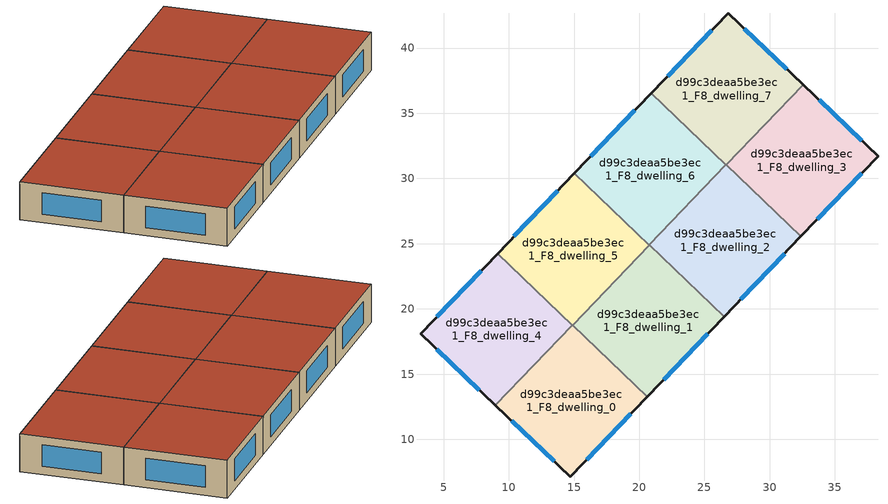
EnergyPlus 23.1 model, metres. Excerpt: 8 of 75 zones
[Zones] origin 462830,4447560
d99c3deaa5be3ec1_F8_dwelling_0
 floor to d99c3deaa5be3ec1_F7_dwelling_0 (EU_floor_Construction): 20.61,13.27 14.73,7.14 8.98,12.61 14.89,18.77 z24
 wall outside (EU_wall_Construction): 8.98,12.61 14.73,7.14 20.61,13.27 z24:27
 wall to d99c3deaa5be3ec1_F8_dwelling_1 (EU_wall_Construction): 20.61,13.27 14.89,18.77 z24:27
 wall to d99c3deaa5be3ec1_F8_dwelling_4 (EU_wall_Construction): 14.86,18.74 8.98,12.61 z24:27
 wall to d99c3deaa5be3ec1_F8_dwelling_5 (EU_wall_Construction): 14.89,18.77 14.86,18.74 z24:27
 window (EU_Window_Construction): 15.99,8.45 19.35,11.96 / 10.21,11.44 13.5,8.31 z24.64:26.36
 roof outside (EU_roof_Construction): 14.73,7.14 20.61,13.27 14.89,18.77 8.98,12.61 z27
d99c3deaa5be3ec1_F8_dwelling_1
 floor to d99c3deaa5be3ec1_F7_dwelling_1 (EU_floor_Construction): 26.51,19.42 20.61,13.27 14.89,18.77 20.78,24.91 z24
 wall outside (EU_wall_Construction): 20.61,13.27 26.51,19.42 z24:27
 wall to d99c3deaa5be3ec1_F8_dwelling_2 (EU_wall_Construction): 26.51,19.42 20.78,24.91 z24:27
 wall to d99c3deaa5be3ec1_F8_dwelling_5 (EU_wall_Construction): 20.76,24.89 14.89,18.77 z24:27
 wall to d99c3deaa5be3ec1_F8_dwelling_6 (EU_wall_Construction): 20.78,24.91 20.76,24.89 z24:27
 window (EU_Window_Construction): 21.88,14.59 25.25,18.1 z24.64:26.36
 roof outside (EU_roof_Construction): 20.61,13.27 26.51,19.42 20.78,24.91 14.89,18.77 z27
d99c3deaa5be3ec1_F8_dwelling_2
 floor to d99c3deaa5be3ec1_F7_dwelling_2 (EU_floor_Construction): 32.4,25.56 26.51,19.42 20.78,24.91 26.67,31.06 z24
 wall outside (EU_wall_Construction): 26.51,19.42 32.4,25.56 z24:27
 wall to d99c3deaa5be3ec1_F8_dwelling_3 (EU_wall_Construction): 32.4,25.56 26.67,31.06 z24:27
 wall to d99c3deaa5be3ec1_F8_dwelling_6 (EU_wall_Construction): 26.65,31.04 20.78,24.91 z24:27
 wall to d99c3deaa5be3ec1_F8_dwelling_7 (EU_wall_Construction): 26.67,31.06 26.65,31.04 z24:27
 window (EU_Window_Construction): 27.77,20.73 31.14,24.25 z24.64:26.36
 roof outside (EU_roof_Construction): 26.51,19.42 32.4,25.56 26.67,31.06 20.78,24.91 z27
d99c3deaa5be3ec1_F8_dwelling_3
 floor to d99c3deaa5be3ec1_F7_dwelling_3 (EU_floor_Construction): 38.31,31.72 32.4,25.56 26.67,31.06 32.56,37.19 z24
 wall outside (EU_wall_Construction): 32.4,25.56 38.31,31.72 32.56,37.19 z24:27
 wall to d99c3deaa5be3ec1_F8_dwelling_7 (EU_wall_Construction): 32.56,37.19 26.67,31.06 z24:27
 window (EU_Window_Construction): 37.08,32.89 33.79,36.02 / 33.67,26.88 37.04,30.4 z24.64:26.36
 roof outside (EU_roof_Construction): 32.4,25.56 38.31,31.72 32.56,37.19 26.67,31.06 z27
d99c3deaa5be3ec1_F8_dwelling_4
 floor to d99c3deaa5be3ec1_F7_dwelling_4 (EU_floor_Construction): 14.86,18.74 8.98,12.61 3.23,18.08 9.14,24.24 z24
 wall outside (EU_wall_Construction): 9.14,24.24 3.23,18.08 8.98,12.61 z24:27
 wall to d99c3deaa5be3ec1_F8_dwelling_5 (EU_wall_Construction): 14.86,18.74 9.14,24.24 z24:27
 window (EU_Window_Construction): 4.46,16.91 7.75,13.78 / 7.87,22.92 4.5,19.4 z24.64:26.36
 roof outside (EU_roof_Construction): 8.98,12.61 14.86,18.74 9.14,24.24 3.23,18.08 z27
d99c3deaa5be3ec1_F8_dwelling_5
 floor to d99c3deaa5be3ec1_F7_dwelling_5 (EU_floor_Construction): 20.76,24.89 14.86,18.74 9.14,24.24 15.03,30.38 z24
 wall outside (EU_wall_Construction): 15.03,30.38 9.14,24.24 z24:27
 wall to d99c3deaa5be3ec1_F8_dwelling_6 (EU_wall_Construction): 20.76,24.89 15.03,30.38 z24:27
 window (EU_Window_Construction): 13.77,29.07 10.4,25.55 z24.64:26.36
 roof outside (EU_roof_Construction): 14.86,18.74 20.76,24.89 15.03,30.38 9.14,24.24 z27
d99c3deaa5be3ec1_F8_dwelling_6
 floor to d99c3deaa5be3ec1_F7_dwelling_6 (EU_floor_Construction): 26.65,31.04 20.76,24.89 15.03,30.38 20.92,36.53 z24
 wall outside (EU_wall_Construction): 20.92,36.53 15.03,30.38 z24:27
 wall to d99c3deaa5be3ec1_F8_dwelling_7 (EU_wall_Construction): 26.65,31.04 20.92,36.53 z24:27
 window (EU_Window_Construction): 19.66,35.21 16.29,31.7 z24.64:26.36
 roof outside (EU_roof_Construction): 20.76,24.89 26.65,31.04 20.92,36.53 15.03,30.38 z27
d99c3deaa5be3ec1_F8_dwelling_7
 floor to d99c3deaa5be3ec1_F7_dwelling_7 (EU_floor_Construction): 32.56,37.19 26.65,31.04 20.92,36.53 26.81,42.66 z24
 wall outside (EU_wall_Construction): 32.56,37.19 26.81,42.66 20.92,36.53 z24:27
 window (EU_Window_Construction): 31.33,38.36 28.04,41.49 / 25.55,41.35 22.18,37.84 z24.64:26.36
 roof outside (EU_roof_Construction): 26.65,31.04 32.56,37.19 26.81,42.66 20.92,36.53 z27
[Building]
EU S2 Campaign: North Axis=0; Terrain=City; Solar Distribution=FullExterior
[Site:Location]
Yerevan-Zvartnots.Intl.AP: Latitude=40.15; Longitude=44.383; Time Zone=4; Elevation=854
[SizingPeriod:WeatherFileDays]
AnnualSizingPeriod: Begin Month=1; Begin Day of Month=1; End Month=12; End Day of Month=31; Day of Week for Start Day=Monday; Use Weather File Daylight Saving Period=No; Use Weather File Rain and Snow Indicators=No
[MATERIAL]
EU_InternalMass_Material: Roughness=MediumRough; Thickness=0.1; Conductivity=1; Density=1800; Specific Heat=900; Thermal Absorptance=0.9; Solar Absorptance=0.7; Visible Absorptance=0.7
[MATERIAL:NOMASS] Roughness=MediumRough; Thermal Absorptance=0.9; Solar Absorptance=0.7; Visible Absorptance=0.7
Name | Thermal Resistance
EU_wall_NoMass | 1.05043
EU_roof_NoMass | 1.45357
EU_floor_NoMass | 0.478065
[WINDOWMATERIAL:SIMPLEGLAZINGSYSTEM]
EU_Window_SimpleGlazing: UFactor=2.5566; Solar Heat Gain Coefficient=0.75; Visible Transmittance=0.75
[CONSTRUCTION]
EU_wall_Construction: EU_wall_NoMass
EU_roof_Construction: EU_roof_NoMass
EU_floor_Construction: EU_floor_NoMass
EU_Window_Construction: EU_Window_SimpleGlazing
EU_InternalMass_Construction: EU_InternalMass_Material
[ZONE] Type=1; Multiplier=1; Ceiling Height=autocalculate; Floor Area=autocalculate; Part of Total Floor Area=Yes
Name | Volume
d99c3deaa5be3ec1_F8_dwelling_0; d99c3deaa5be3ec1_F8_dwelling_3 | 202.784
d99c3deaa5be3ec1_F8_dwelling_1 | 202.794
d99c3deaa5be3ec1_F8_dwelling_2 | 202.777
d99c3deaa5be3ec1_F8_dwelling_4; d99c3deaa5be3ec1_F8_dwelling_7 | 202.748
d99c3deaa5be3ec1_F8_dwelling_5 | 202.741
d99c3deaa5be3ec1_F8_dwelling_6 | 202.757
[INTERNALMASS] Construction=EU_InternalMass_Construction
Name | Zone or ZoneList | Surface Area
d99c3deaa5be3ec1_F8_dwelling_0_EU_InternalMass | d99c3deaa5be3ec1_F8_dwelling_0 | 67.5947
d99c3deaa5be3ec1_F8_dwelling_1_EU_InternalMass | d99c3deaa5be3ec1_F8_dwelling_1 | 67.598
d99c3deaa5be3ec1_F8_dwelling_2_EU_InternalMass | d99c3deaa5be3ec1_F8_dwelling_2 | 67.5922
d99c3deaa5be3ec1_F8_dwelling_3_EU_InternalMass | d99c3deaa5be3ec1_F8_dwelling_3 | 67.5947
d99c3deaa5be3ec1_F8_dwelling_4_EU_InternalMass | d99c3deaa5be3ec1_F8_dwelling_4 | 67.5826
d99c3deaa5be3ec1_F8_dwelling_5_EU_InternalMass | d99c3deaa5be3ec1_F8_dwelling_5 | 67.5802
d99c3deaa5be3ec1_F8_dwelling_6_EU_InternalMass | d99c3deaa5be3ec1_F8_dwelling_6 | 67.5859
d99c3deaa5be3ec1_F8_dwelling_7_EU_InternalMass | d99c3deaa5be3ec1_F8_dwelling_7 | 67.5826
[OTHEREQUIPMENT] Fuel Type=Electricity; Design Level Calculation Method=Watts/Area; Power per Zone Floor Area=1; Fraction Latent=0; Fraction Radiant=0; Fraction Lost=0; Carbon Dioxide Generation Rate=0; EndUse Subcategory=EU_Step8_InternalGains
Name | Zone or ZoneList or Space or SpaceList | Schedule
EU_Step8_InternalGain_d99c3deaa5be3ec1_F8_dwelling_0_f000 | d99c3deaa5be3ec1_F8_dwelling_0 | EU_Step8_GainSchedule_d99c3deaa5be3ec1_F8_dwelling_0_f000
EU_Step8_InternalGain_d99c3deaa5be3ec1_F8_dwelling_1_f000 | d99c3deaa5be3ec1_F8_dwelling_1 | EU_Step8_GainSchedule_d99c3deaa5be3ec1_F8_dwelling_1_f000
EU_Step8_InternalGain_d99c3deaa5be3ec1_F8_dwelling_2_f000 | d99c3deaa5be3ec1_F8_dwelling_2 | EU_Step8_GainSchedule_d99c3deaa5be3ec1_F8_dwelling_2_f000
EU_Step8_InternalGain_d99c3deaa5be3ec1_F8_dwelling_3_f000 | d99c3deaa5be3ec1_F8_dwelling_3 | EU_Step8_GainSchedule_d99c3deaa5be3ec1_F8_dwelling_3_f000
EU_Step8_InternalGain_d99c3deaa5be3ec1_F8_dwelling_4_f000 | d99c3deaa5be3ec1_F8_dwelling_4 | EU_Step8_GainSchedule_d99c3deaa5be3ec1_F8_dwelling_4_f000
EU_Step8_InternalGain_d99c3deaa5be3ec1_F8_dwelling_5_f000 | d99c3deaa5be3ec1_F8_dwelling_5 | EU_Step8_GainSchedule_d99c3deaa5be3ec1_F8_dwelling_5_f000
EU_Step8_InternalGain_d99c3deaa5be3ec1_F8_dwelling_6_f000 | d99c3deaa5be3ec1_F8_dwelling_6 | EU_Step8_GainSchedule_d99c3deaa5be3ec1_F8_dwelling_6_f000
EU_Step8_InternalGain_d99c3deaa5be3ec1_F8_dwelling_7_f000 | d99c3deaa5be3ec1_F8_dwelling_7 | EU_Step8_GainSchedule_d99c3deaa5be3ec1_F8_dwelling_7_f000
[ZONEVENTILATION:DESIGNFLOWRATE] Schedule=EU_AlwaysOn; Design Flow Rate Calculation Method=AirChanges/Hour; Air Changes per Hour=0.557805; Ventilation Type=Natural; Fan Pressure Rise=0; Fan Total Efficiency=1; Constant Term Coefficient=1; Temperature Term Coefficient=0; Velocity Term Coefficient=0; Velocity Squared Term Coefficient=0; Minimum Indoor Temperature=-100; Maximum Indoor Temperature=100; Delta Temperature=-100; Minimum Outdoor Temperature=-100; Maximum Outdoor Temperature=100; Maximum Wind Speed=40
Name | Zone or ZoneList or Space or SpaceList
EU_ConstantAir_d99c3deaa5be3ec1_F8_dwelling_0 | d99c3deaa5be3ec1_F8_dwelling_0
EU_ConstantAir_d99c3deaa5be3ec1_F8_dwelling_1 | d99c3deaa5be3ec1_F8_dwelling_1
EU_ConstantAir_d99c3deaa5be3ec1_F8_dwelling_2 | d99c3deaa5be3ec1_F8_dwelling_2
EU_ConstantAir_d99c3deaa5be3ec1_F8_dwelling_3 | d99c3deaa5be3ec1_F8_dwelling_3
EU_ConstantAir_d99c3deaa5be3ec1_F8_dwelling_4 | d99c3deaa5be3ec1_F8_dwelling_4
EU_ConstantAir_d99c3deaa5be3ec1_F8_dwelling_5 | d99c3deaa5be3ec1_F8_dwelling_5
EU_ConstantAir_d99c3deaa5be3ec1_F8_dwelling_6 | d99c3deaa5be3ec1_F8_dwelling_6
EU_ConstantAir_d99c3deaa5be3ec1_F8_dwelling_7 | d99c3deaa5be3ec1_F8_dwelling_7
[HVACTEMPLATE:THERMOSTAT] Constant Heating Setpoint=20; Constant Cooling Setpoint=50
EU_HeatOnly_d99c3deaa5be3ec1_F0_dwelling_8; EU_HeatOnly_d99c3deaa5be3ec1_F1_dwelling_0; EU_HeatOnly_d99c3deaa5be3ec1_F1_dwelling_1; EU_HeatOnly_d99c3deaa5be3ec1_F1_dwelling_2; EU_HeatOnly_d99c3deaa5be3ec1_F1_dwelling_3; EU_HeatOnly_d99c3deaa5be3ec1_F1_dwelling_4; EU_HeatOnly_d99c3deaa5be3ec1_F1_dwelling_5; EU_HeatOnly_d99c3deaa5be3ec1_F1_dwelling_6; EU_HeatOnly_d99c3deaa5be3ec1_F1_dwelling_7; EU_HeatOnly_d99c3deaa5be3ec1_F1_dwelling_8; EU_HeatOnly_d99c3deaa5be3ec1_F2_dwelling_0; EU_HeatOnly_d99c3deaa5be3ec1_F2_dwelling_1; EU_HeatOnly_d99c3deaa5be3ec1_F2_dwelling_2; EU_HeatOnly_d99c3deaa5be3ec1_F2_dwelling_3; EU_HeatOnly_d99c3deaa5be3ec1_F2_dwelling_4; EU_HeatOnly_d99c3deaa5be3ec1_F2_dwelling_5; EU_HeatOnly_d99c3deaa5be3ec1_F2_dwelling_6; EU_HeatOnly_d99c3deaa5be3ec1_F2_dwelling_7; EU_HeatOnly_d99c3deaa5be3ec1_F2_dwelling_8; EU_HeatOnly_d99c3deaa5be3ec1_F3_dwelling_0; EU_HeatOnly_d99c3deaa5be3ec1_F3_dwelling_1; EU_HeatOnly_d99c3deaa5be3ec1_F3_dwelling_2; EU_HeatOnly_d99c3deaa5be3ec1_F3_dwelling_3; EU_HeatOnly_d99c3deaa5be3ec1_F3_dwelling_4; EU_HeatOnly_d99c3deaa5be3ec1_F3_dwelling_5; EU_HeatOnly_d99c3deaa5be3ec1_F3_dwelling_6; EU_HeatOnly_d99c3deaa5be3ec1_F3_dwelling_7; EU_HeatOnly_d99c3deaa5be3ec1_F4_dwelling_0; EU_HeatOnly_d99c3deaa5be3ec1_F4_dwelling_1; EU_HeatOnly_d99c3deaa5be3ec1_F4_dwelling_2; EU_HeatOnly_d99c3deaa5be3ec1_F4_dwelling_3; EU_HeatOnly_d99c3deaa5be3ec1_F4_dwelling_4; EU_HeatOnly_d99c3deaa5be3ec1_F4_dwelling_5; EU_HeatOnly_d99c3deaa5be3ec1_F4_dwelling_6; EU_HeatOnly_d99c3deaa5be3ec1_F4_dwelling_7; EU_HeatOnly_d99c3deaa5be3ec1_F5_dwelling_0; EU_HeatOnly_d99c3deaa5be3ec1_F5_dwelling_1; EU_HeatOnly_d99c3deaa5be3ec1_F5_dwelling_2; EU_HeatOnly_d99c3deaa5be3ec1_F5_dwelling_3; EU_HeatOnly_d99c3deaa5be3ec1_F5_dwelling_4; EU_HeatOnly_d99c3deaa5be3ec1_F5_dwelling_5; EU_HeatOnly_d99c3deaa5be3ec1_F5_dwelling_6; EU_HeatOnly_d99c3deaa5be3ec1_F5_dwelling_7; EU_HeatOnly_d99c3deaa5be3ec1_F6_dwelling_0; EU_HeatOnly_d99c3deaa5be3ec1_F6_dwelling_1; EU_HeatOnly_d99c3deaa5be3ec1_F6_dwelling_2; EU_HeatOnly_d99c3deaa5be3ec1_F6_dwelling_3; EU_HeatOnly_d99c3deaa5be3ec1_F6_dwelling_4; EU_HeatOnly_d99c3deaa5be3ec1_F6_dwelling_5; EU_HeatOnly_d99c3deaa5be3ec1_F6_dwelling_6; EU_HeatOnly_d99c3deaa5be3ec1_F6_dwelling_7; EU_HeatOnly_d99c3deaa5be3ec1_F7_dwelling_0; EU_HeatOnly_d99c3deaa5be3ec1_F7_dwelling_1; EU_HeatOnly_d99c3deaa5be3ec1_F7_dwelling_2; EU_HeatOnly_d99c3deaa5be3ec1_F7_dwelling_3; EU_HeatOnly_d99c3deaa5be3ec1_F7_dwelling_4; EU_HeatOnly_d99c3deaa5be3ec1_F7_dwelling_5; EU_HeatOnly_d99c3deaa5be3ec1_F7_dwelling_6; EU_HeatOnly_d99c3deaa5be3ec1_F7_dwelling_7; EU_HeatOnly_d99c3deaa5be3ec1_F8_dwelling_0; EU_HeatOnly_d99c3deaa5be3ec1_F8_dwelling_1; EU_HeatOnly_d99c3deaa5be3ec1_F8_dwelling_2; EU_HeatOnly_d99c3deaa5be3ec1_F8_dwelling_3; EU_HeatOnly_d99c3deaa5be3ec1_F8_dwelling_4; EU_HeatOnly_d99c3deaa5be3ec1_F8_dwelling_5; EU_HeatOnly_d99c3deaa5be3ec1_F8_dwelling_6; EU_HeatOnly_d99c3deaa5be3ec1_F8_dwelling_7
[HVACTEMPLATE:ZONE:IDEALLOADSAIRSYSTEM] System Availability Schedule=EU_AlwaysOn; Maximum Heating Supply Air Temperature=50; Minimum Cooling Supply Air Temperature=13; Maximum Heating Supply Air Humidity Ratio=0.0156; Minimum Cooling Supply Air Humidity Ratio=0.0077; Heating Limit=NoLimit; Cooling Limit=NoLimit; Heating Availability Schedule=EU_AlwaysOn; Cooling Availability Schedule=EU_CoolingOff; Dehumidification Control Type=ConstantSensibleHeatRatio; Cooling Sensible Heat Ratio=0.7; Dehumidification Setpoint=60; Humidification Control Type=None; Humidification Setpoint=30; Outdoor Air Method=None; Outdoor Air Flow Rate per Person=0.00944; Outdoor Air Flow Rate per Zone Floor Area=0; Outdoor Air Flow Rate per Zone=0; Demand Controlled Ventilation Type=None; Outdoor Air Economizer Type=NoEconomizer; Heat Recovery Type=None; Sensible Heat Recovery Effectiveness=0.7; Latent Heat Recovery Effectiveness=0.65
Name | Template Thermostat
d99c3deaa5be3ec1_F8_dwelling_0 | EU_HeatOnly_d99c3deaa5be3ec1_F8_dwelling_0
d99c3deaa5be3ec1_F8_dwelling_1 | EU_HeatOnly_d99c3deaa5be3ec1_F8_dwelling_1
d99c3deaa5be3ec1_F8_dwelling_2 | EU_HeatOnly_d99c3deaa5be3ec1_F8_dwelling_2
d99c3deaa5be3ec1_F8_dwelling_3 | EU_HeatOnly_d99c3deaa5be3ec1_F8_dwelling_3
d99c3deaa5be3ec1_F8_dwelling_4 | EU_HeatOnly_d99c3deaa5be3ec1_F8_dwelling_4
d99c3deaa5be3ec1_F8_dwelling_5 | EU_HeatOnly_d99c3deaa5be3ec1_F8_dwelling_5
d99c3deaa5be3ec1_F8_dwelling_6 | EU_HeatOnly_d99c3deaa5be3ec1_F8_dwelling_6
d99c3deaa5be3ec1_F8_dwelling_7 | EU_HeatOnly_d99c3deaa5be3ec1_F8_dwelling_7
[SIZING:ZONE] Zone Cooling Design Supply Air Temperature Input Method=SupplyAirTemperature; Zone Cooling Design Supply Air Temperature=13; Zone Heating Design Supply Air Temperature Input Method=SupplyAirTemperature; Zone Heating Design Supply Air Temperature=50; Zone Cooling Design Supply Air Humidity Ratio=0.008; Zone Heating Design Supply Air Humidity Ratio=0.008; Cooling Design Air Flow Method=DesignDay; Cooling Design Air Flow Rate=0; Cooling Minimum Air Flow per Zone Floor Area=0.000762; Cooling Minimum Air Flow=0; Cooling Minimum Air Flow Fraction=0.2; Heating Design Air Flow Method=DesignDay; Heating Design Air Flow Rate=0; Heating Maximum Air Flow per Zone Floor Area=0.002032; Heating Maximum Air Flow=0.141576; Heating Maximum Air Flow Fraction=0.3; Account for Dedicated Outdoor Air System=No; Dedicated Outdoor Air System Control Strategy=NeutralSupplyAir; Dedicated Outdoor Air Low Setpoint Temperature for Design=autosize; Dedicated Outdoor Air High Setpoint Temperature for Design=autosize; Zone Load Sizing Method=Sensible Load Only No Latent Load; Zone Latent Cooling Design Supply Air Humidity Ratio Input Method=HumidityRatioDifference; Zone Cooling Design Supply Air Humidity Ratio Difference=0.005; Zone Latent Heating Design Supply Air Humidity Ratio Input Method=HumidityRatioDifference; Zone Humidification Design Supply Air Humidity Ratio Difference=0.005
d99c3deaa5be3ec1_F8_dwelling_0; d99c3deaa5be3ec1_F8_dwelling_1; d99c3deaa5be3ec1_F8_dwelling_2; d99c3deaa5be3ec1_F8_dwelling_3; d99c3deaa5be3ec1_F8_dwelling_4; d99c3deaa5be3ec1_F8_dwelling_5; d99c3deaa5be3ec1_F8_dwelling_6; d99c3deaa5be3ec1_F8_dwelling_7
[SCHEDULE:CONSTANT]
Name | Hourly Value
EU_AlwaysOn | 1
EU_CoolingOff | 0
[SCHEDULE:FILE] Column Number=1; Rows to Skip at Top=0; Number of Hours of Data=8760; Column Separator=Comma; Interpolate to Timestep=No; Minutes per Item=60; Adjust Schedule for Daylight Savings=Yes
Name | File
EU_Step8_GainSchedule_d99c3deaa5be3ec1_F8_dwelling_0_f000 | ../../schedules/d99c3deaa5be3ec1/d99c3deaa5be3ec1_F8_dwelling_0_f000_gain.csv
EU_Step8_GainSchedule_d99c3deaa5be3ec1_F8_dwelling_1_f000 | ../../schedules/d99c3deaa5be3ec1/d99c3deaa5be3ec1_F8_dwelling_1_f000_gain.csv
EU_Step8_GainSchedule_d99c3deaa5be3ec1_F8_dwelling_2_f000 | ../../schedules/d99c3deaa5be3ec1/d99c3deaa5be3ec1_F8_dwelling_2_f000_gain.csv
EU_Step8_GainSchedule_d99c3deaa5be3ec1_F8_dwelling_3_f000 | ../../schedules/d99c3deaa5be3ec1/d99c3deaa5be3ec1_F8_dwelling_3_f000_gain.csv
EU_Step8_GainSchedule_d99c3deaa5be3ec1_F8_dwelling_4_f000 | ../../schedules/d99c3deaa5be3ec1/d99c3deaa5be3ec1_F8_dwelling_4_f000_gain.csv
EU_Step8_GainSchedule_d99c3deaa5be3ec1_F8_dwelling_5_f000 | ../../schedules/d99c3deaa5be3ec1/d99c3deaa5be3ec1_F8_dwelling_5_f000_gain.csv
EU_Step8_GainSchedule_d99c3deaa5be3ec1_F8_dwelling_6_f000 | ../../schedules/d99c3deaa5be3ec1/d99c3deaa5be3ec1_F8_dwelling_6_f000_gain.csv
EU_Step8_GainSchedule_d99c3deaa5be3ec1_F8_dwelling_7_f000 | ../../schedules/d99c3deaa5be3ec1/d99c3deaa5be3ec1_F8_dwelling_7_f000_gain.csv
